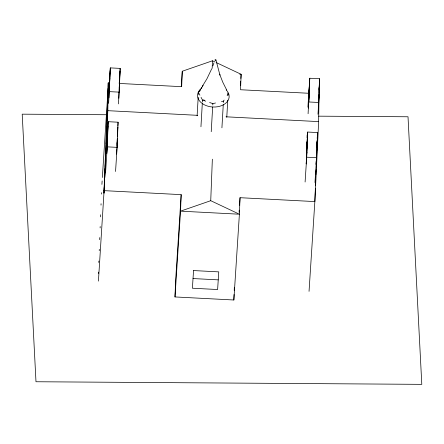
<?xml version="1.0" encoding="UTF-8"?>
<svg xmlns="http://www.w3.org/2000/svg" width="444" height="444" viewBox="0 0 444 444"><rect width="100%" height="100%" fill="white"/><g stroke="black" fill="none" stroke-linecap="round" stroke-linejoin="round"><path stroke-width="0.67" d="M319.047 93.812L318.637 121.612L314.851 201.582L240.038 197.697L239.394 214.213L233.849 299.994L174.986 296.942L180.536 211.155L181.174 194.644L104.046 190.643L107.831 110.673L108.242 82.873L108.342 86.336M98.352 273.51L98.407 272.128M98.784 262.459L98.834 261.078M99.24 250.716L99.295 249.334M99.672 239.66L99.75 237.584M100.128 227.916L100.183 226.534M100.56 216.861L100.638 214.791M101.016 205.117L101.071 203.735M101.448 194.067L101.498 192.685M108.242 82.873L103.952 193.207L104.157 190.015M104.551 181.984L104.24 188.739M104.717 177.844L105.012 170.246M104.573 183.056L98.429 281.113M104.79 177.528L105.006 172M105.222 166.472L105.461 160.256M105.678 154.728L105.894 149.201M106.11 143.678L106.349 137.457M106.566 131.935L106.782 126.407M106.998 120.879L107.237 114.663M107.454 109.135L107.67 103.607M107.886 98.08L108.125 91.864M107.243 135.57L107.354 132.834M107.67 124.631L107.726 123.266M107.048 145.704L107.975 125.963M107.354 137.962L107.587 131.979M108.947 97.763L109.862 78.311M109.241 90.304L110.156 70.685M109.535 82.684L109.768 76.701M107.365 141.614L106.743 153.613L107.676 133.705M109.335 91.747L109.568 85.764M105.672 170.973L107.232 146.853L108.214 121.7L118.087 122.211L117.111 147.364L115.551 171.484M108.625 103.385L110.306 67.888L120.185 68.398L118.498 103.896M116.622 154.129L116.828 148.807M117.005 144.222L117.249 138.9M118.826 98.274L119.059 92.297M119.22 88.162L119.497 81.863M119.414 83.195L119.464 81.868M117.011 148.113L117.244 142.13M117.371 138.872L116.983 146.137M117.449 136.88L117.549 134.221M117.827 127.139L117.421 136.225M119.214 92.263L119.447 86.28M119.608 82.146L119.231 89.621M119.658 80.814L119.736 78.821M120.035 71.201L119.652 80.159M214.974 61.955L212.482 60.784L182.273 71.245L181.674 86.68L119.525 83.455M174.986 296.942L175.63 280.425L181.174 194.644M212.182 68.393L212.482 60.784M210.739 200.694L180.536 211.155L239.394 214.213L210.739 200.694L212.354 159.185M233.849 299.994L234.06 294.489M234.221 290.359L234.327 287.607M306.749 145.238L306.615 148.651L307.686 132.051L317.565 132.562L316.583 157.714L314.979 182.523M306.798 143.867L306.882 141.819M307.037 137.718L307.148 134.982M306.826 148.313L307.059 142.33M308.425 108.114L309.335 88.656M308.713 100.655L309.635 81.036M309.013 93.035L309.24 87.052M307.148 144.056L306.526 156.055L307.448 136.314M308.813 102.098L309.046 96.115M305.1 182.012L306.71 157.198L307.686 132.051M308.097 113.736L309.784 78.238L319.658 78.749L318.564 106.244M316.222 161.155L316.095 164.474L316.716 152.481M316.406 156.571L316.583 151.915M316.783 146.831L316.938 142.84M318.298 108.625L318.431 105.3M318.592 101.171L318.825 95.188M319.02 90.221L319.119 87.562M316.794 150.555L317.027 144.572M317.171 140.815L316.811 147.913M317.249 138.822L317.327 136.824M318.692 102.608L318.925 96.626M319.008 94.489L319.214 89.172M319.508 81.546L318.997 92.513M315.362 188.456L314.851 201.582L309.046 291.353M315.473 185.692L315.712 179.47M315.9 174.636L316.089 169.802M316.361 162.893L316.439 160.822M215.962 60.001L215.479 60.401L214.89 60.045L215.235 59.663L215.934 59.901L219.941 75.092L219.614 74.12L222.794 82.229L226.679 89.988M197.114 115.806L198.185 97.314M198.346 94.572L198.462 92.519L200.455 89.477M200.949 126.768L202.298 103.48M202.375 102.114L202.497 100.055L201.054 97.364M211.227 131.696L212.654 107.043M212.776 104.989L212.854 103.618L215.507 102.991M221.922 127.822L223.271 104.54M223.388 102.481L223.471 101.115L224.137 100.1M226.779 117.299L227.766 100.178M228.044 95.382L228.122 94.011L227.544 92.935M101.915 184.393L102.137 180.941M102.359 177.489L108.12 88.406M108.253 86.336L108.475 82.884M108.569 94.766L110.306 67.888M104.734 173.177L105.023 168.709M107.315 135.537L108.214 121.7M119.203 83.561L119.292 82.184M119.647 77.212L120.185 68.398M117.421 132.59L117.777 127.056M117.865 125.669L118.087 122.211M181.291 86.463L182.273 71.245M240.42 85.37L240.687 81.219M240.864 78.449L241.136 74.298L216.217 62.543M239.1 212.226L239.233 210.151M239.544 205.306L240.038 197.697M307.908 107.182L309.784 78.238M318.992 89.089L319.38 83.555M319.436 82.196L319.658 78.749M318.576 101.976L318.981 95.155M317.976 114.247L318.736 102.486L308.858 101.97M316.805 144.322L317.066 140.837M317.244 138.162L317.565 132.562M316.328 158.497L316.705 151.887M212.859 65.867L213.919 62.92M211.721 68.787L206.915 78.821L202.342 86.286M201.121 88.461L203.119 85.42M227.128 95.532L228.122 94.011M221.478 101.582L223.471 101.115M106.704 114.741L22.2 114.169L35.986 381.746L421.8 384.354L408.014 116.772L318.659 116.167M239.749 74.226L241.136 74.298L240.537 89.738L309.407 93.307M109.385 91.625L119.258 92.136M107.831 110.673L197.685 115.335M226.024 116.805L318.637 121.612M107.232 146.853L117.111 147.364M306.71 157.198L316.583 157.714M193.023 278.555L218.243 279.864M202.497 100.055L205.733 101.171M209.618 102.503L212.854 103.618M198.462 92.519L199.905 95.21M204.629 100.433A13.72 9.574 3.3 0 1 203.568 99.728M199.761 91.331A13.72 9.574 3.3 0 1 200.449 89.538M201.099 88.528A13.72 9.574 3.3 0 1 201.826 87.679M226.168 89.888A15.823 11.039 3.3 0 1 223.682 104.645A15.823 11.039 3.3 0 1 202.325 103.574A15.823 11.039 3.3 0 1 201.093 88.628M306.449 157.981L306.216 163.964L306.837 151.965L306.449 157.981M193.545 270.562L192.402 288.223L217.616 289.532L218.759 271.872L193.545 270.562"/></g></svg>
